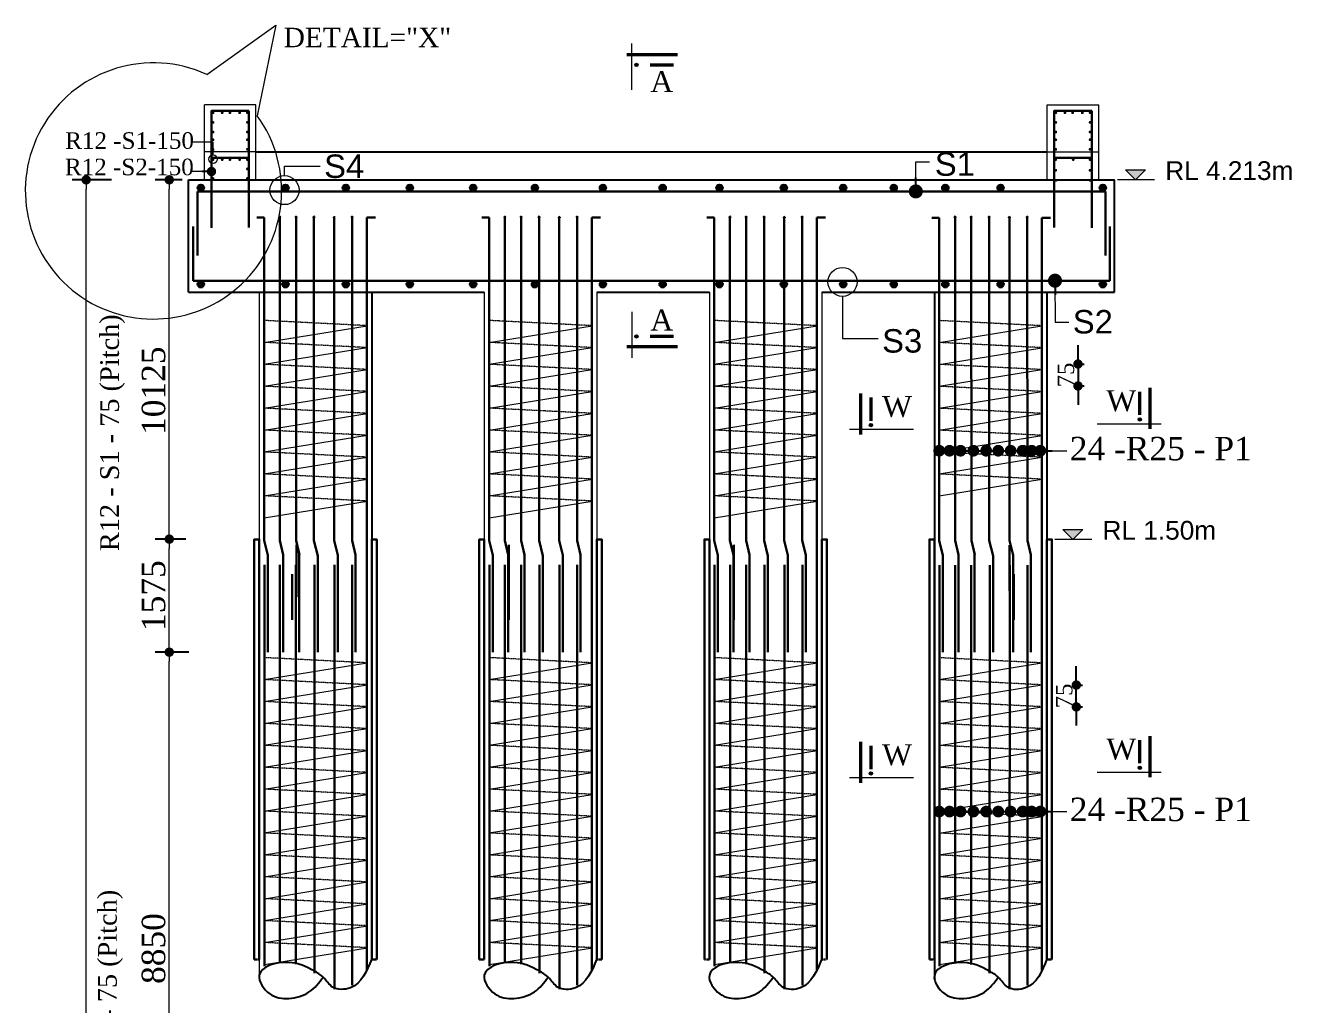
# Model space of a CAD drawing. Header units: millimetres. Extents: x -452357 to 35267, y 81803 to 461763.
# Drawn here: x -189521 to -176016, y 418902 to 429350 of the extents above; entities that cross this region are included whole.
import ezdxf

# ---------------------------------------------------------------- set-up
doc = ezdxf.new("R2010")
doc.units = ezdxf.units.MM
doc.header["$PDMODE"] = 2
doc.linetypes.add('DASHEDX2', pattern=[38.1, 25.4, -12.7])
doc.linetypes.add('HIDDEN', pattern=[9.525, 6.35, -3.175])
doc.layers.get('Defpoints').update_dxf_attribs({"lineweight": 13})
for name, color, linetype, lineweight in [('Abutment W Line', 30, 'Continuous', 18), ('Ber', 12, 'Continuous', 30), ('Binder', 136, 'Continuous', 15), ('BODER', 1, 'Continuous', 40), ('dim', 96, 'Continuous', 25), ('Dimision', 96, 'Continuous', 18), ('Pile', 11, 'Continuous', 15), ('Reinf.', 12, 'Continuous', 30), ('Rod', 12, 'Continuous', 30), ('Steel Casing', 70, 'Continuous', 30), ('Text', 7, 'Continuous', 15)]:
    doc.layers.add(name, color=color, linetype=linetype, lineweight=lineweight)
doc.layers.add('Pire Line', color=11, linetype='Continuous')
doc.styles.add('ROMANS', font='arial.ttf', dxfattribs={"height": 200})
doc.styles.get("Standard").update_dxf_attribs({"font": 'times.ttf'})
doc.styles.add('STYLE1', font='romantic.ttf', dxfattribs={"height": 85})
doc.dimstyles.new('ISO-25', dxfattribs={"dimtxt": 175, "dimasz": 100, "dimexe": 65, "dimexo": 115.625, "dimgap": 40, "dimtad": 1, "dimtoh": 1, "dimdec": 0, "dimtxsty": 'Standard', "dimblk": 'DOT', "dimcen": 300, "dimclrd": 256, "dimclre": 256, "dimclrt": 256, "dimadec": 0, "dimazin": 0, "dimtfac": 1, "dimtdec": 0, "dimtix": 1, "dimtmove": 0, "dimatfit": 3, "dimldrblk": 'DOT', "dimfxl": 75, "dimlwd": -1, "dimarcsym": 0})

# ---------------------------------------------------------------- blocks, each defined once
blk = doc.blocks.new('_Dot')
at = {"color": 0, "linetype": 'ByBlock', "lineweight": -2}
blk.add_line((-0.5, 0), (-1, 0), dxfattribs=at)
at = {"color": 0, "linetype": 'ByBlock', "const_width": 0.5}
blk.add_lwpolyline([(-0.25, 0, 1), (0.25, 0, 1)], format="xyb", close=True, dxfattribs=at)
blk = doc.blocks.new('rod')
at = {"layer": 'Rod', "ltscale": 10, "const_width": 15}
blk.add_lwpolyline([(-7.5, 0, 1), (7.5, 0, 1)], format="xyb", close=True, dxfattribs=at)
blk = doc.blocks.new('*D722')
at = {"layer": 'Defpoints', "color": 0, "ltscale": 3, "transparency": 16777216}
for p in [(-187986, 422663), (-187663, 422663), (-187692, 416339)]:
    blk.add_point(p, dxfattribs=at)
at = {"layer": 'Dimision', "color": 1, "lineweight": -2, "ltscale": 3, "transparency": 16777216}
for p, q in [((-187778, 422663), (-188136, 422663)), ((-187808, 416339), (-188136, 416339))]:
    blk.add_line(p, q, dxfattribs=at)
at = {"layer": 'Dimision', "ltscale": 3, "transparency": 16777216}
blk.add_line((-187986, 416439), (-187986, 422563), dxfattribs=at)
at = {"layer": 'Dimision', "ltscale": 3, "transparency": 16777216, "xscale": 100, "yscale": 100, "zscale": 100}
for p, rotation in [((-187986, 422663), 90), ((-187986, 416339), 270)]:
    blk.add_blockref('_Dot', p, dxfattribs=dict(at, rotation=rotation))
at = {"layer": 'Dimision', "ltscale": 3, "transparency": 16777216, "insert": (-188153, 419501), "char_height": 250, "attachment_point": 5, "rotation": 90}
blk.add_mtext('8850', dxfattribs=at)
blk = doc.blocks.new('*D723')
at = {"layer": 'Defpoints', "color": 0, "ltscale": 3, "transparency": 16777216}
for p in [(-187986, 427702), (-187734, 427702), (-187692, 423869)]:
    blk.add_point(p, dxfattribs=at)
at = {"layer": 'Dimision', "color": 1, "lineweight": -2, "ltscale": 3, "transparency": 16777216}
for p, q in [((-187850, 427702), (-188136, 427702)), ((-187808, 423869), (-188136, 423869))]:
    blk.add_line(p, q, dxfattribs=at)
at = {"layer": 'Dimision', "ltscale": 3, "transparency": 16777216}
blk.add_line((-187986, 423969), (-187986, 427602), dxfattribs=at)
at = {"layer": 'Dimision', "ltscale": 3, "transparency": 16777216, "xscale": 100, "yscale": 100, "zscale": 100}
for p, rotation in [((-187986, 427702), 90), ((-187986, 423869), 270)]:
    blk.add_blockref('_Dot', p, dxfattribs=dict(at, rotation=rotation))
at = {"layer": 'Dimision', "ltscale": 3, "transparency": 16777216, "insert": (-188153, 425452), "char_height": 250, "attachment_point": 5, "rotation": 90}
blk.add_mtext('10125', dxfattribs=at)
blk = doc.blocks.new('*D725')
at = {"layer": 'Defpoints', "color": 0, "ltscale": 3, "transparency": 16777216}
for p in [(-188873, 427702), (-188486, 427702), (-188319, 398027)]:
    blk.add_point(p, dxfattribs=at)
at = {"layer": 'Dimision', "color": 1, "lineweight": -2, "ltscale": 3, "transparency": 16777216}
for p, q in [((-188602, 427702), (-189023, 427702)), ((-188435, 398027), (-189023, 398027))]:
    blk.add_line(p, q, dxfattribs=at)
at = {"layer": 'Dimision', "ltscale": 3, "transparency": 16777216}
blk.add_line((-188873, 398127), (-188873, 427602), dxfattribs=at)
at = {"layer": 'Dimision', "ltscale": 3, "transparency": 16777216, "xscale": 100, "yscale": 100, "zscale": 100}
for p, rotation in [((-188873, 427702), 90), ((-188873, 398027), 270)]:
    blk.add_blockref('_Dot', p, dxfattribs=dict(at, rotation=rotation))
at = {"layer": 'Dimision', "ltscale": 3, "transparency": 16777216, "insert": (-189040, 412865), "char_height": 250, "attachment_point": 5, "rotation": 90}
blk.add_mtext('56450', dxfattribs=at)
blk = doc.blocks.new('*D728')
at = {"layer": 'Defpoints', "color": 0, "ltscale": 3, "transparency": 16777216}
for p in [(-178601, 425737), (-178601, 425503), (-178295, 425503)]:
    blk.add_point(p, dxfattribs=at)
at = {"layer": 'Pire Line', "linetype": 'Continuous', "ltscale": 3, "transparency": 16777216}
for p, q in [((-178295, 425837), (-178295, 425937)), ((-178295, 425737), (-178295, 425503)), ((-178295, 425403), (-178295, 425303))]:
    blk.add_line(p, q, dxfattribs=at)
at = {"layer": 'Pire Line', "linetype": 'Continuous', "lineweight": -2, "ltscale": 3, "transparency": 16777216}
for p, q in [((-178330, 425737), (-178230, 425737)), ((-178330, 425503), (-178230, 425503))]:
    blk.add_line(p, q, dxfattribs=at)
at = {"layer": 'Pire Line', "ltscale": 3, "transparency": 16777216, "xscale": 100, "yscale": 100, "zscale": 100}
for p, rotation in [((-178295, 425737), 270), ((-178295, 425503), 90)]:
    blk.add_blockref('_Dot', p, dxfattribs=dict(at, rotation=rotation))
at = {"layer": 'Pire Line', "ltscale": 3, "transparency": 16777216, "insert": (-178424, 425620), "char_height": 175, "attachment_point": 5, "rotation": 90}
blk.add_mtext('75', dxfattribs=at)
blk = doc.blocks.new('*D729')
at = {"layer": 'Defpoints', "color": 0, "ltscale": 3, "transparency": 16777216}
for p in [(-178722, 422312), (-178313, 422312), (-178736, 422079)]:
    blk.add_point(p, dxfattribs=at)
at = {"layer": 'Pire Line', "linetype": 'Continuous', "ltscale": 3, "transparency": 16777216}
for p, q in [((-178313, 422412), (-178313, 422512)), ((-178313, 422079), (-178313, 422312)), ((-178313, 421979), (-178313, 421879))]:
    blk.add_line(p, q, dxfattribs=at)
at = {"layer": 'Pire Line', "linetype": 'Continuous', "lineweight": -2, "ltscale": 3, "transparency": 16777216}
for p, q in [((-178348, 422312), (-178248, 422312)), ((-178348, 422079), (-178248, 422079))]:
    blk.add_line(p, q, dxfattribs=at)
at = {"layer": 'Pire Line', "ltscale": 3, "transparency": 16777216, "xscale": 100, "yscale": 100, "zscale": 100}
for p, rotation in [((-178313, 422312), 270), ((-178313, 422079), 90)]:
    blk.add_blockref('_Dot', p, dxfattribs=dict(at, rotation=rotation))
at = {"layer": 'Pire Line', "ltscale": 3, "transparency": 16777216, "insert": (-178442, 422196), "char_height": 175, "attachment_point": 5, "rotation": 90}
blk.add_mtext('75', dxfattribs=at)
blk = doc.blocks.new('*D767')
at = {"layer": 'Defpoints', "color": 0, "ltscale": 3, "transparency": 16777216}
for p in [(-187986, 423869), (-187692, 423869), (-187684, 422663)]:
    blk.add_point(p, dxfattribs=at)
at = {"layer": 'Dimision', "color": 1, "lineweight": -2, "ltscale": 3, "transparency": 16777216}
for p, q in [((-187808, 423869), (-188136, 423869)), ((-187800, 422663), (-188136, 422663))]:
    blk.add_line(p, q, dxfattribs=at)
at = {"layer": 'Dimision', "ltscale": 3, "transparency": 16777216}
blk.add_line((-187986, 422763), (-187986, 423769), dxfattribs=at)
at = {"layer": 'Dimision', "ltscale": 3, "transparency": 16777216, "xscale": 100, "yscale": 100, "zscale": 100}
for p, rotation in [((-187986, 423869), 90), ((-187986, 422663), 270)]:
    blk.add_blockref('_Dot', p, dxfattribs=dict(at, rotation=rotation))
at = {"layer": 'Dimision', "ltscale": 3, "transparency": 16777216, "insert": (-188153, 423266), "char_height": 250, "attachment_point": 5, "rotation": 90}
blk.add_mtext('1575', dxfattribs=at)

msp = doc.modelspace()

# ---------------------------------------------------------------- hatches: boundary and pattern name
at = {"layer": 'Dimision', "ltscale": 5}
for points in [[(-177787.1, 427808.2), (-177575, 427808.2), (-177681.1, 427702.2)], [(-178456, 423971.2), (-178243.9, 423971.2), (-178349.9, 423865.1)]]:
    msp.add_hatch(color=256, dxfattribs=at).paths.add_polyline_path(points)
at = {"layer": 'Pire Line', "ltscale": 3}
h = msp.add_hatch(color=256, dxfattribs=at)
h.set_gradient(color1=(238, 17, 46), color2=(219, 15, 42), one_color=1, tint=0.46, name='INVCYLINDER')
h.paths.add_polyline_path([(-187685.1, 427617.2, 1), (-187615.2, 427617.2, 1)])
h = msp.add_hatch(color=256, dxfattribs=at)
h.set_gradient(color1=(238, 17, 46), color2=(219, 15, 42), one_color=1, tint=0.46, name='INVCYLINDER')
h.paths.add_polyline_path([(-186781.3, 427617.2, 1), (-186711.4, 427617.2, 1)])
h = msp.add_hatch(color=256, dxfattribs=at)
h.set_gradient(color1=(238, 17, 46), color2=(219, 15, 42), one_color=1, tint=0.46, name='INVCYLINDER')
h.paths.add_polyline_path([(-186139.3, 427617.2, 1), (-186069.4, 427617.2, 1)])
h = msp.add_hatch(color=256, dxfattribs=at)
h.set_gradient(color1=(238, 17, 46), color2=(219, 15, 42), one_color=1, tint=0.46, name='INVCYLINDER')
h.paths.add_polyline_path([(-185455.1, 427617.2, 1), (-185385.3, 427617.2, 1)])
h = msp.add_hatch(color=256, dxfattribs=at)
h.set_gradient(color1=(238, 17, 46), color2=(219, 15, 42), one_color=1, tint=0.46, name='INVCYLINDER')
h.paths.add_polyline_path([(-184779.7, 427617.2, 1), (-184709.8, 427617.2, 1)])
h = msp.add_hatch(color=256, dxfattribs=at)
h.set_gradient(color1=(238, 17, 46), color2=(219, 15, 42), one_color=1, tint=0.46, name='INVCYLINDER')
h.paths.add_polyline_path([(-184121.4, 427617.2, 1), (-184051.5, 427617.2, 1)])
h = msp.add_hatch(color=256, dxfattribs=at)
h.set_gradient(color1=(238, 17, 46), color2=(219, 15, 42), one_color=1, tint=0.46, name='INVCYLINDER')
h.paths.add_polyline_path([(-183396.2, 427617.2, 1), (-183326.3, 427617.2, 1)])
h = msp.add_hatch(color=256, dxfattribs=at)
h.set_gradient(color1=(238, 17, 46), color2=(219, 15, 42), one_color=1, tint=0.46, name='INVCYLINDER')
h.paths.add_polyline_path([(-182759.5, 427617.2, 1), (-182689.6, 427617.2, 1)])
h = msp.add_hatch(color=256, dxfattribs=at)
h.set_gradient(color1=(238, 17, 46), color2=(219, 15, 42), one_color=1, tint=0.46, name='INVCYLINDER')
h.paths.add_polyline_path([(-182153.7, 427617.2, 1), (-182083.8, 427617.2, 1)])
h = msp.add_hatch(color=256, dxfattribs=at)
h.set_gradient(color1=(238, 17, 46), color2=(219, 15, 42), one_color=1, tint=0.46, name='INVCYLINDER')
h.paths.add_polyline_path([(-181467.4, 427617.2, 1), (-181397.5, 427617.2, 1)])
h = msp.add_hatch(color=256, dxfattribs=at)
h.set_gradient(color1=(238, 17, 46), color2=(219, 15, 42), one_color=1, tint=0.46, name='INVCYLINDER')
h.paths.add_polyline_path([(-180833.5, 427617.2, 1), (-180763.6, 427617.2, 1)])
h = msp.add_hatch(color=256, dxfattribs=at)
h.set_gradient(color1=(238, 17, 46), color2=(219, 15, 42), one_color=1, tint=0.46, name='INVCYLINDER')
h.paths.add_polyline_path([(-180295.5, 427617.2, 1), (-180225.6, 427617.2, 1)])
h = msp.add_hatch(color=256, dxfattribs=at)
h.set_gradient(color1=(238, 17, 46), color2=(219, 15, 42), one_color=1, tint=0.46, name='INVCYLINDER')
h.paths.add_polyline_path([(-179745.1, 427617.2, 1), (-179675.2, 427617.2, 1)])
h = msp.add_hatch(color=256, dxfattribs=at)
h.set_gradient(color1=(238, 17, 46), color2=(219, 15, 42), one_color=1, tint=0.46, name='INVCYLINDER')
h.paths.add_polyline_path([(-179155, 427617.2, 1), (-179085.1, 427617.2, 1)])
h = msp.add_hatch(color=256, dxfattribs=at)
h.set_gradient(color1=(238, 17, 46), color2=(219, 15, 42), one_color=1, tint=0.46, name='INVCYLINDER')
h.paths.add_polyline_path([(-178066, 427617.2, 1), (-177996.1, 427617.2, 1)])
h = msp.add_hatch(color=256, dxfattribs=at)
h.set_gradient(color1=(238, 17, 46), color2=(219, 15, 42), one_color=1, tint=0.46, name='INVCYLINDER')
h.paths.add_polyline_path([(-187685.1, 426587.2, -1), (-187615.2, 426587.2, -1)])
h = msp.add_hatch(color=256, dxfattribs=at)
h.set_gradient(color1=(238, 17, 46), color2=(219, 15, 42), one_color=1, tint=0.46, name='INVCYLINDER')
h.paths.add_polyline_path([(-186781.3, 426587.2, -1), (-186711.4, 426587.2, -1)])
h = msp.add_hatch(color=256, dxfattribs=at)
h.set_gradient(color1=(238, 17, 46), color2=(219, 15, 42), one_color=1, tint=0.46, name='INVCYLINDER')
h.paths.add_polyline_path([(-186139.3, 426587.2, -1), (-186069.4, 426587.2, -1)])
h = msp.add_hatch(color=256, dxfattribs=at)
h.set_gradient(color1=(238, 17, 46), color2=(219, 15, 42), one_color=1, tint=0.46, name='INVCYLINDER')
h.paths.add_polyline_path([(-185455.1, 426587.2, -1), (-185385.3, 426587.2, -1)])
h = msp.add_hatch(color=256, dxfattribs=at)
h.set_gradient(color1=(238, 17, 46), color2=(219, 15, 42), one_color=1, tint=0.46, name='INVCYLINDER')
h.paths.add_polyline_path([(-184779.7, 426587.2, -1), (-184709.8, 426587.2, -1)])
h = msp.add_hatch(color=256, dxfattribs=at)
h.set_gradient(color1=(238, 17, 46), color2=(219, 15, 42), one_color=1, tint=0.46, name='INVCYLINDER')
h.paths.add_polyline_path([(-184121.4, 426587.2, -1), (-184051.5, 426587.2, -1)])
h = msp.add_hatch(color=256, dxfattribs=at)
h.set_gradient(color1=(238, 17, 46), color2=(219, 15, 42), one_color=1, tint=0.46, name='INVCYLINDER')
h.paths.add_polyline_path([(-183396.2, 426587.2, -1), (-183326.3, 426587.2, -1)])
h = msp.add_hatch(color=256, dxfattribs=at)
h.set_gradient(color1=(238, 17, 46), color2=(219, 15, 42), one_color=1, tint=0.46, name='INVCYLINDER')
h.paths.add_polyline_path([(-182759.5, 426587.2, -1), (-182689.6, 426587.2, -1)])
h = msp.add_hatch(color=256, dxfattribs=at)
h.set_gradient(color1=(238, 17, 46), color2=(219, 15, 42), one_color=1, tint=0.46, name='INVCYLINDER')
h.paths.add_polyline_path([(-182153.7, 426587.2, -1), (-182083.8, 426587.2, -1)])
h = msp.add_hatch(color=256, dxfattribs=at)
h.set_gradient(color1=(238, 17, 46), color2=(219, 15, 42), one_color=1, tint=0.46, name='INVCYLINDER')
h.paths.add_polyline_path([(-181467.4, 426587.2, -1), (-181397.5, 426587.2, -1)])
h = msp.add_hatch(color=256, dxfattribs=at)
h.set_gradient(color1=(238, 17, 46), color2=(219, 15, 42), one_color=1, tint=0.46, name='INVCYLINDER')
h.paths.add_polyline_path([(-180833.5, 426587.2, -1), (-180763.6, 426587.2, -1)])
h = msp.add_hatch(color=256, dxfattribs=at)
h.set_gradient(color1=(238, 17, 46), color2=(219, 15, 42), one_color=1, tint=0.46, name='INVCYLINDER')
h.paths.add_polyline_path([(-180295.5, 426587.2, -1), (-180225.6, 426587.2, -1)])
h = msp.add_hatch(color=256, dxfattribs=at)
h.set_gradient(color1=(238, 17, 46), color2=(219, 15, 42), one_color=1, tint=0.46, name='INVCYLINDER')
h.paths.add_polyline_path([(-179745.1, 426587.2, -1), (-179675.2, 426587.2, -1)])
h = msp.add_hatch(color=256, dxfattribs=at)
h.set_gradient(color1=(238, 17, 46), color2=(219, 15, 42), one_color=1, tint=0.46, name='INVCYLINDER')
h.paths.add_polyline_path([(-179155, 426587.2, -1), (-179085.1, 426587.2, -1)])
h = msp.add_hatch(color=256, dxfattribs=at)
h.set_gradient(color1=(238, 17, 46), color2=(219, 15, 42), one_color=1, tint=0.46, name='INVCYLINDER')
h.paths.add_polyline_path([(-178066, 426587.2, -1), (-177996.1, 426587.2, -1)])
at = {"layer": 'Reinf.', "ltscale": 5}
for points in [[(-186812.9, 427304.6, 1), (-186800.9, 427304.6, 1)], [(-186640.1, 427304.6, 1), (-186628.1, 427304.6, 1)], [(-186449.1, 427304.6, 1), (-186437.1, 427304.6, 1)], [(-186232.9, 427300.8, 1), (-186220.9, 427300.8, 1)], [(-186042.4, 427304.6, 1), (-186030.4, 427304.6, 1)], [(-184412.9, 427304.4, 1), (-184400.9, 427304.4, 1)], [(-184240.2, 427304.4, 1), (-184228.2, 427304.4, 1)], [(-184049.1, 427304.4, 1), (-184037.1, 427304.4, 1)], [(-183833, 427300.7, 1), (-183821, 427300.7, 1)], [(-183642.5, 427304.4, 1), (-183630.5, 427304.4, 1)], [(-182012.9, 427304.4, 1), (-182000.9, 427304.4, 1)], [(-181840.2, 427304.4, 1), (-181828.2, 427304.4, 1)], [(-181649.1, 427304.4, 1), (-181637.1, 427304.4, 1)], [(-181433, 427300.7, 1), (-181421, 427300.7, 1)], [(-181242.5, 427304.4, 1), (-181230.5, 427304.4, 1)], [(-179612.9, 427303.5, 1), (-179600.9, 427303.5, 1)], [(-179440.1, 427303.5, 1), (-179428.1, 427303.5, 1)], [(-179249.1, 427303.5, 1), (-179237.1, 427303.5, 1)], [(-179032.9, 427299.8, 1), (-179020.9, 427299.8, 1)], [(-178842.4, 427303.5, 1), (-178830.4, 427303.5, 1)]]:
    msp.add_hatch(color=256, dxfattribs=at).paths.add_polyline_path(points)
at = {"layer": 'Text'}
for points in [[(-182985.9, 428928.5, 1), (-183021.7, 428928.5, 1)], [(-182985.9, 426032.1, -1), (-183021.7, 426032.1, -1)], [(-177637.1, 425164.6, -1), (-177637.1, 425128.7, -1)], [(-180503.1, 425103.2, 1), (-180503.1, 425067.4, 1)], [(-180503.1, 421387.2, 1), (-180503.1, 421351.3, 1)], [(-177637.1, 421448.6, -1), (-177637.1, 421412.7, -1)]]:
    msp.add_hatch(color=256, dxfattribs=at).paths.add_polyline_path(points)

# ---------------------------------------------------------------- linework, layer by layer
at = {"layer": 'Abutment W Line'}
for p, q in [((-187611.7, 428002.2), (-187611.7, 428502.2)), ((-187061.7, 428502.2), (-187611.7, 428502.2)), ((-187061.7, 428002.2), (-187061.7, 428502.2)), ((-178624.4, 428002.2), (-178624.4, 428502.2)), ((-178624.4, 428502.2), (-178074.4, 428502.2)), ((-178074.4, 428002.2), (-178074.4, 428502.2)), ((-187611.7, 427702.2), (-187611.7, 428002.2)), ((-187061.7, 428002.2), (-187611.7, 428002.2)), ((-187061.7, 427702.2), (-187061.7, 428002.2)), ((-178624.4, 427702.2), (-178624.4, 428002.2)), ((-178624.4, 428002.2), (-178074.4, 428002.2)), ((-178074.4, 427702.2), (-178074.4, 428002.2))]:
    msp.add_line(p, q, dxfattribs=at)
at = {"layer": 'Ber', "ltscale": 0.02}
for points in [[(-187536.7, 427689.1), (-187536.7, 428437.3), (-187136.7, 428437.3)], [(-187136.7, 427695), (-187136.7, 428437.3)], [(-178549.4, 427689.1), (-178549.4, 428437.3), (-178149.4, 428437.3)], [(-178149.4, 427695), (-178149.4, 428437.3)], [(-187536.7, 427189.1), (-187536.7, 427937.3), (-187136.7, 427937.3)], [(-187136.7, 427195), (-187136.7, 427937.3)], [(-178549.4, 427195), (-178549.4, 427937.3)], [(-178149.4, 427189.1), (-178149.4, 427937.3), (-178549.4, 427937.3)]]:
    msp.add_lwpolyline(points, dxfattribs=at)
at = {"layer": 'Binder', "linetype": 'DASHEDX2', "ltscale": 0.007}
for p, q in [((-185877.2, 426146), (-186975.2, 426201.6)), ((-183477.2, 426145.9), (-184575.2, 426201.5)), ((-181077.2, 426145.9), (-182175.2, 426201.5)), ((-178679.2, 426145), (-179777.2, 426200.6)), ((-185877.2, 425912.2), (-186975.2, 425967.8)), ((-183477.2, 425912.1), (-184575.2, 425967.7)), ((-181077.2, 425912.1), (-182175.2, 425967.7)), ((-178679.2, 425911.2), (-179777.2, 425966.8)), ((-185877.2, 425678.4), (-186975.2, 425734)), ((-183477.2, 425678.3), (-184575.2, 425733.8)), ((-181077.2, 425678.3), (-182175.2, 425733.8)), ((-178679.2, 425677.4), (-179777.2, 425732.9)), ((-185877.2, 425444.6), (-186975.2, 425500.2)), ((-183477.2, 425444.5), (-184575.2, 425500)), ((-181077.2, 425444.5), (-182175.2, 425500)), ((-178679.2, 425443.6), (-179777.2, 425499.1)), ((-185877.2, 425210.8), (-186975.2, 425266.3)), ((-183477.2, 425210.7), (-184575.2, 425266.2)), ((-181077.2, 425210.7), (-182175.2, 425266.2)), ((-178679.2, 425209.8), (-179777.2, 425265.3)), ((-185877.2, 424977), (-186975.2, 425032.5)), ((-183477.2, 424976.9), (-184575.2, 425032.4)), ((-181077.2, 424976.9), (-182175.2, 425032.4)), ((-178679.2, 424976), (-179777.2, 425031.5)), ((-185877.2, 424743.2), (-186975.2, 424798.7)), ((-183477.2, 424743.1), (-184575.2, 424798.6)), ((-181077.2, 424743.1), (-182175.2, 424798.6)), ((-178679.2, 424742.2), (-179777.2, 424797.7)), ((-185877.2, 424509.4), (-186975.2, 424564.9)), ((-183477.2, 424509.2), (-184575.2, 424564.8)), ((-181077.2, 424509.2), (-182175.2, 424564.8)), ((-178679.2, 424508.3), (-179777.2, 424563.9)), ((-185877.2, 424275.6), (-186975.2, 424331.1)), ((-183477.2, 424275.4), (-184575.2, 424331)), ((-181077.2, 424275.4), (-182175.2, 424331)), ((-185877.2, 422549), (-186975.2, 422604.6)), ((-183477.2, 422548.9), (-184575.2, 422604.5)), ((-181077.2, 422548.9), (-182175.2, 422604.5)), ((-178679.2, 422548), (-179777.2, 422603.6)), ((-185877.2, 422315.2), (-186975.2, 422370.8)), ((-183477.2, 422315.1), (-184575.2, 422370.7)), ((-181077.2, 422315.1), (-182175.2, 422370.7)), ((-178679.2, 422314.2), (-179777.2, 422369.8)), ((-185877.2, 422081.4), (-186975.2, 422137)), ((-183477.2, 422081.3), (-184575.2, 422136.9)), ((-181077.2, 422081.3), (-182175.2, 422136.9)), ((-178679.2, 422080.4), (-179777.2, 422136)), ((-185877.2, 421847.6), (-186975.2, 421903.2)), ((-183477.2, 421847.5), (-184575.2, 421903.1)), ((-181077.2, 421847.5), (-182175.2, 421903.1)), ((-178679.2, 421846.6), (-179777.2, 421902.2)), ((-185877.2, 421613.8), (-186975.2, 421669.4)), ((-183477.2, 421613.7), (-184575.2, 421669.2)), ((-181077.2, 421613.7), (-182175.2, 421669.2)), ((-178679.2, 421612.8), (-179777.2, 421668.4)), ((-185877.2, 421380), (-186975.2, 421435.6)), ((-183477.2, 421379.9), (-184575.2, 421435.4)), ((-181077.2, 421379.9), (-182175.2, 421435.4)), ((-178679.2, 421379), (-179777.2, 421434.5)), ((-185877.2, 421146.2), (-186975.2, 421201.7)), ((-183477.2, 421146.1), (-184575.2, 421201.6)), ((-181077.2, 421146.1), (-182175.2, 421201.6)), ((-178679.2, 421145.2), (-179777.2, 421200.7)), ((-185877.2, 420912.4), (-186975.2, 420967.9)), ((-183477.2, 420912.3), (-184575.2, 420967.8)), ((-181077.2, 420912.3), (-182175.2, 420967.8)), ((-178679.2, 420911.4), (-179777.2, 420966.9)), ((-185877.2, 420678.6), (-186975.2, 420734.1)), ((-183477.2, 420678.5), (-184575.2, 420734)), ((-181077.2, 420678.5), (-182175.2, 420734)), ((-178679.2, 420677.6), (-179777.2, 420733.1)), ((-185877.2, 420444.8), (-186975.2, 420500.3)), ((-183477.2, 420444.6), (-184575.2, 420500.2)), ((-181077.2, 420444.6), (-182175.2, 420500.2)), ((-178679.2, 420443.7), (-179777.2, 420499.3)), ((-185873.9, 420211.5), (-186971.9, 420267.1)), ((-183473.9, 420211.4), (-184571.9, 420266.9)), ((-181073.9, 420211.4), (-182171.9, 420266.9)), ((-178675.9, 420210.5), (-179773.9, 420266)), ((-185873.9, 419977.7), (-186971.9, 420033.2)), ((-183473.9, 419977.6), (-184571.9, 420033.1)), ((-181073.9, 419977.6), (-182171.9, 420033.1)), ((-178675.9, 419976.7), (-179773.9, 420032.2)), ((-185873.9, 419743.9), (-186971.9, 419799.4)), ((-183473.9, 419743.8), (-184571.9, 419799.3)), ((-181073.9, 419743.8), (-182171.9, 419799.3)), ((-178675.9, 419742.9), (-179773.9, 419798.4)), ((-185873.9, 419510.1), (-186971.9, 419565.6)), ((-183473.9, 419509.9), (-184571.9, 419565.5)), ((-181073.9, 419509.9), (-182171.9, 419565.5)), ((-178675.9, 419509.1), (-179773.9, 419564.6))]:
    msp.add_line(p, q, dxfattribs=at)
at = {"layer": 'Binder', "ltscale": 5}
for p, q in [((-186975.2, 425967.8), (-185877.2, 426146)), ((-184575.2, 425967.7), (-183477.2, 426145.9)), ((-182175.2, 425967.7), (-181077.2, 426145.9)), ((-179777.2, 425966.8), (-178679.2, 426145)), ((-186975.2, 425734), (-185877.2, 425912.2)), ((-184575.2, 425733.8), (-183477.2, 425912.1)), ((-182175.2, 425733.8), (-181077.2, 425912.1)), ((-179777.2, 425732.9), (-178679.2, 425911.2)), ((-186975.2, 425500.2), (-185877.2, 425678.4)), ((-184575.2, 425500), (-183477.2, 425678.3)), ((-182175.2, 425500), (-181077.2, 425678.3)), ((-179777.2, 425499.1), (-178679.2, 425677.4)), ((-186975.2, 425266.3), (-185877.2, 425444.6)), ((-184575.2, 425266.2), (-183477.2, 425444.5)), ((-182175.2, 425266.2), (-181077.2, 425444.5)), ((-179777.2, 425265.3), (-178679.2, 425443.6)), ((-186975.2, 425032.5), (-185877.2, 425210.8)), ((-184575.2, 425032.4), (-183477.2, 425210.7)), ((-182175.2, 425032.4), (-181077.2, 425210.7)), ((-179777.2, 425031.5), (-178679.2, 425209.8)), ((-186975.2, 424798.7), (-185877.2, 424977)), ((-184575.2, 424798.6), (-183477.2, 424976.9)), ((-182175.2, 424798.6), (-181077.2, 424976.9)), ((-179777.2, 424797.7), (-178679.2, 424976)), ((-186975.2, 424564.9), (-185877.2, 424743.2)), ((-184575.2, 424564.8), (-183477.2, 424743.1)), ((-182175.2, 424564.8), (-181077.2, 424743.1)), ((-179777.2, 424563.9), (-178679.2, 424742.2)), ((-186975.2, 424331.1), (-185877.2, 424509.4)), ((-184575.2, 424331), (-183477.2, 424509.2)), ((-182175.2, 424331), (-181077.2, 424509.2)), ((-179777.2, 424330.1), (-178679.2, 424508.3)), ((-186975.2, 424097.3), (-185877.2, 424275.6)), ((-184575.2, 424097.2), (-183477.2, 424275.4)), ((-182175.2, 424097.2), (-181077.2, 424275.4)), ((-186975.2, 422370.8), (-185877.2, 422549)), ((-184575.2, 422370.7), (-183477.2, 422548.9)), ((-182175.2, 422370.7), (-181077.2, 422548.9)), ((-179777.2, 422369.8), (-178679.2, 422548)), ((-186975.2, 422137), (-185877.2, 422315.2)), ((-184575.2, 422136.9), (-183477.2, 422315.1)), ((-182175.2, 422136.9), (-181077.2, 422315.1)), ((-179777.2, 422136), (-178679.2, 422314.2)), ((-186975.2, 421903.2), (-185877.2, 422081.4)), ((-184575.2, 421903.1), (-183477.2, 422081.3)), ((-182175.2, 421903.1), (-181077.2, 422081.3)), ((-179777.2, 421902.2), (-178679.2, 422080.4)), ((-186975.2, 421669.4), (-185877.2, 421847.6)), ((-184575.2, 421669.2), (-183477.2, 421847.5)), ((-182175.2, 421669.2), (-181077.2, 421847.5)), ((-179777.2, 421668.4), (-178679.2, 421846.6)), ((-186975.2, 421435.6), (-185877.2, 421613.8)), ((-184575.2, 421435.4), (-183477.2, 421613.7)), ((-182175.2, 421435.4), (-181077.2, 421613.7)), ((-179777.2, 421434.5), (-178679.2, 421612.8)), ((-186975.2, 421201.7), (-185877.2, 421380)), ((-184575.2, 421201.6), (-183477.2, 421379.9)), ((-182175.2, 421201.6), (-181077.2, 421379.9)), ((-179777.2, 421200.7), (-178679.2, 421379)), ((-186975.2, 420967.9), (-185877.2, 421146.2)), ((-184575.2, 420967.8), (-183477.2, 421146.1)), ((-182175.2, 420967.8), (-181077.2, 421146.1)), ((-179777.2, 420966.9), (-178679.2, 421145.2)), ((-186975.2, 420734.1), (-185877.2, 420912.4)), ((-184575.2, 420734), (-183477.2, 420912.3)), ((-182175.2, 420734), (-181077.2, 420912.3)), ((-179777.2, 420733.1), (-178679.2, 420911.4)), ((-186975.2, 420500.3), (-185877.2, 420678.6)), ((-184575.2, 420500.2), (-183477.2, 420678.5)), ((-182175.2, 420500.2), (-181077.2, 420678.5)), ((-179777.2, 420499.3), (-178679.2, 420677.6)), ((-186975.2, 420266.5), (-185877.2, 420444.8)), ((-184575.2, 420266.4), (-183477.2, 420444.6)), ((-182175.2, 420266.4), (-181077.2, 420444.6)), ((-179777.2, 420265.5), (-178679.2, 420443.7)), ((-186971.9, 420033.2), (-185873.9, 420211.5)), ((-184571.9, 420033.1), (-183473.9, 420211.4)), ((-182171.9, 420033.1), (-181073.9, 420211.4)), ((-179773.9, 420032.2), (-178675.9, 420210.5)), ((-186971.9, 419799.4), (-185873.9, 419977.7)), ((-184571.9, 419799.3), (-183473.9, 419977.6)), ((-182171.9, 419799.3), (-181073.9, 419977.6)), ((-179773.9, 419798.4), (-178675.9, 419976.7)), ((-186971.9, 419565.6), (-185873.9, 419743.9)), ((-184571.9, 419565.5), (-183473.9, 419743.8)), ((-182171.9, 419565.5), (-181073.9, 419743.8)), ((-179773.9, 419564.6), (-178675.9, 419742.9)), ((-186971.9, 419331.8), (-185873.9, 419510.1)), ((-184571.9, 419331.7), (-183473.9, 419509.9)), ((-182171.9, 419331.7), (-181073.9, 419509.9)), ((-179773.9, 419330.8), (-178675.9, 419509.1))]:
    msp.add_line(p, q, dxfattribs=at)
at = {"layer": 'BODER', "color": 7, "lineweight": 9, "ltscale": 5}
msp.add_lwpolyline([(-187587.2, 428826.9), (-186850.6, 429350.3), (-187048.2, 428385.9)], dxfattribs=at)
msp.add_arc((-188154.7, 427583.5), 1366.8, 65.47011, 35.95088, dxfattribs=at)
at = {"layer": 'dim', "ltscale": 30}
for points in [[(-185826.7, 419392.3), (-186054.3, 419082.5), (-186244.2, 419089.9), (-186345.4, 419195.9), (-186442.8, 419261.8), (-186717, 419353.6), (-187026.7, 419216.2), (-186914.6, 419017.5), (-186711.7, 418969.8), (-186492.7, 419038.5), (-186345.4, 419195.9)], [(-183426.8, 419392.2), (-183654.4, 419082.4), (-183844.3, 419089.8), (-183945.4, 419195.8), (-184042.8, 419261.7), (-184317, 419353.4), (-184626.8, 419216.1), (-184514.6, 419017.4), (-184311.8, 418969.7), (-184092.7, 419038.3), (-183945.4, 419195.8)], [(-181026.8, 419392.2), (-181254.4, 419082.4), (-181444.3, 419089.8), (-181545.4, 419195.8), (-181642.8, 419261.7), (-181917, 419353.4), (-182226.8, 419216.1), (-182114.6, 419017.4), (-181911.8, 418969.7), (-181692.7, 419038.3), (-181545.4, 419195.8)], [(-178626.7, 419391.2), (-178854.3, 419081.4), (-179044.2, 419088.8), (-179145.4, 419194.8), (-179242.8, 419260.7), (-179517, 419352.5), (-179826.7, 419215.2), (-179714.6, 419016.4), (-179511.7, 418968.7), (-179292.7, 419037.4), (-179145.4, 419194.8)]]:
    msp.add_spline(points, degree=3, dxfattribs=at)
at = {"layer": 'Dimision', "ltscale": 3}
for p, q in [((-183051.9, 428663.4), (-183051.9, 429157.3)), ((-183051.9, 426293.2), (-183051.9, 425803.2))]:
    msp.add_line(p, q, dxfattribs=at)
at = {"layer": 'Dimision', "ltscale": 5}
for p, q in [((-186757.6, 427746.6), (-186757.6, 427847.2)), ((-186757.6, 427847.2), (-186375.6, 427847.2)), ((-180024.4, 427894), (-179878, 427894)), ((-177477.9, 427702.2), (-177874.7, 427702.2)), ((-180806.7, 426457.7), (-180806.7, 426008.8)), ((-178539.8, 426182.7), (-178393.4, 426182.7)), ((-180806.7, 426008.8), (-180424.7, 426008.8)), ((-178412.8, 424811.9), (-178412.8, 424811.9)), ((-178412.8, 424811.9), (-178412.8, 424811.9)), ((-178146.7, 423865.1), (-178543.6, 423865.1)), ((-178412.8, 420962.5), (-178412.8, 420962.5)), ((-178412.8, 420962.5), (-178412.8, 420962.5))]:
    msp.add_line(p, q, dxfattribs=at)
at = {"layer": 'Dimision', "lineweight": 20}
msp.add_lwpolyline([(-187519.6, 427967.6), (-187519.6, 428103.6), (-187731.8, 428103.6)], dxfattribs=at)
at = {"layer": 'Dimision', "ltscale": 5}
for points in [[(-177787.1, 427808.2), (-177575, 427808.2), (-177681.1, 427702.2)], [(-178456, 423971.2), (-178243.9, 423971.2), (-178349.9, 423865.1)]]:
    msp.add_lwpolyline(points, close=True, dxfattribs=at)
at = {"layer": 'Dimision', "lineweight": 20}
msp.add_circle((-187519.6, 427922.7), 44.9, dxfattribs=at)
at = {"layer": 'Dimision', "ltscale": 5}
for centre in [(-186757.6, 427591.8), (-180806.7, 426612.5)]:
    msp.add_circle(centre, 154.8, dxfattribs=at)
at = {"layer": 'Pile', "ltscale": 3}
for p, q in [((-187026.7, 426502.2), (-187026.7, 419176.9)), ((-187026.7, 426502.2), (-187026.7, 419176.9)), ((-184626.8, 426502.2), (-184626.8, 423866.1)), ((-183426.7, 426502.2), (-183426.8, 423866.1)), ((-182226.8, 426502.2), (-182226.8, 423866.1)), ((-181026.7, 426502.2), (-181026.8, 423866.1)), ((-178626.7, 426502.2), (-178627.1, 419385.8))]:
    msp.add_line(p, q, dxfattribs=at)
at = {"layer": 'Pire Line', "ltscale": 3}
for p, q in [((-187061.7, 428002.2), (-178624.4, 428002.2)), ((-187781.6, 427702.2), (-177904.6, 427702.2)), ((-187781.6, 426502.2), (-187781.6, 427702.2)), ((-177904.6, 426502.2), (-177904.6, 427702.2)), ((-177904.6, 426502.2), (-177904.6, 427702.2)), ((-187781.6, 426502.2), (-184626.8, 426502.2)), ((-185826.7, 426502.2), (-185826.7, 423866.2)), ((-183426.7, 426502.2), (-182226.8, 426502.2)), ((-181026.7, 426502.2), (-177904.6, 426502.2)), ((-179826.7, 426501.1), (-179826.7, 423866.1)), ((-178626.7, 426501.1), (-178626.7, 419391.2)), ((-185826.7, 423870.1), (-185826.7, 419392.3)), ((-183426.8, 423870), (-183426.8, 419392.2)), ((-181026.8, 423870), (-181026.8, 419392.2)), ((-179826.7, 423869), (-179826.7, 419179.4)), ((-179826.7, 423869), (-179826.7, 419179.4))]:
    msp.add_line(p, q, dxfattribs=at)
at = {"layer": 'Pire Line', "color": 1, "ltscale": 3}
for centre in [(-187650.1, 427617.2), (-186746.4, 427617.2), (-186104.3, 427617.2), (-185420.2, 427617.2), (-184744.7, 427617.2), (-184086.5, 427617.2), (-183361.3, 427617.2), (-182724.5, 427617.2), (-182118.8, 427617.2), (-181432.5, 427617.2), (-180798.5, 427617.2), (-180260.6, 427617.2), (-179710.1, 427617.2), (-179120.1, 427617.2), (-178031, 427617.2), (-187650.1, 426587.2), (-186746.4, 426587.2), (-186104.3, 426587.2), (-185420.2, 426587.2), (-184744.7, 426587.2), (-184086.5, 426587.2), (-183361.3, 426587.2), (-182724.5, 426587.2), (-182118.8, 426587.2), (-181432.5, 426587.2), (-180798.5, 426587.2), (-180260.6, 426587.2), (-179710.1, 426587.2), (-179120.1, 426587.2), (-178031, 426587.2)]:
    msp.add_circle(centre, 34.9, dxfattribs=at)
at = {"layer": 'Reinf.', "ltscale": 5}
for p, q in [((-186975.2, 427298.7), (-187054.2, 427298.7)), ((-186806.9, 423854.9), (-186806.9, 427304.6)), ((-186633.9, 423854.9), (-186633.9, 427302.7)), ((-186443.1, 423854.9), (-186443.1, 427304.6)), ((-186226.9, 423854.9), (-186226.9, 427304.6)), ((-185879.2, 427298.7), (-185787, 427298.7)), ((-184575.2, 427298.6), (-184654.2, 427298.6)), ((-184406.9, 423854.8), (-184406.9, 427304.4)), ((-184233.9, 423854.8), (-184233.9, 427302.5)), ((-184043.1, 423854.8), (-184043.1, 427304.4)), ((-183827, 423854.8), (-183827, 427304.4)), ((-183479.3, 427298.6), (-183387.1, 427298.6)), ((-182175.2, 427298.6), (-182254.2, 427298.6)), ((-182006.9, 423854.8), (-182006.9, 427304.4)), ((-181833.9, 423854.8), (-181833.9, 427302.5)), ((-181643.1, 423854.8), (-181643.1, 427304.4)), ((-181427, 423854.8), (-181427, 427304.4)), ((-181079.3, 427298.6), (-180987.1, 427298.6)), ((-179605.7, 423853.9), (-179606.9, 427303.5)), ((-179432.7, 423853.9), (-179433.9, 427301.6)), ((-179241.9, 423853.9), (-179243.1, 427303.5)), ((-179025.7, 423853.9), (-179026.9, 427303.5)), ((-179775.2, 427297.6), (-179854.2, 427297.6)), ((-178679.2, 427297.6), (-178587, 427297.6)), ((-186975.2, 423854.9), (-186936.3, 423696.4)), ((-186806.9, 423854.9), (-186770.6, 423703)), ((-186633.9, 423854.9), (-186597.6, 423703)), ((-186443.1, 423854.9), (-186402.2, 423691.2)), ((-186226.9, 423854.9), (-186188.8, 423698.2)), ((-186036.3, 423854.9), (-185999.4, 423701.4)), ((-184575.2, 423854.8), (-184536.4, 423696.2)), ((-184406.9, 423854.8), (-184370.6, 423702.8)), ((-184233.9, 423854.8), (-184197.6, 423702.8)), ((-184043.1, 423854.8), (-184002.3, 423691.1)), ((-183827, 423854.8), (-183788.8, 423698)), ((-183636.3, 423854.8), (-183599.4, 423701.3)), ((-182175.2, 423854.8), (-182136.4, 423696.2)), ((-182006.9, 423854.8), (-181970.6, 423702.8)), ((-181833.9, 423854.8), (-181797.6, 423702.8)), ((-181643.1, 423854.8), (-181602.3, 423691.1)), ((-181427, 423854.8), (-181388.8, 423698)), ((-181236.3, 423854.8), (-181199.4, 423701.3)), ((-179774, 423853.9), (-179735.1, 423695.3)), ((-179605.7, 423853.9), (-179569.4, 423701.9)), ((-179432.7, 423853.9), (-179396.4, 423701.9)), ((-179241.9, 423853.9), (-179201, 423690.1)), ((-179025.7, 423853.9), (-178987.6, 423697.1)), ((-178835.1, 423853.9), (-178798.2, 423700.3)), ((-186936.3, 422662.6), (-186936.3, 423696.4)), ((-186770.6, 422662.6), (-186770.6, 423703)), ((-186599.6, 422662.6), (-186599.6, 423708.1)), ((-186402.2, 422662.6), (-186402.2, 423691.2)), ((-186188.8, 422662.6), (-186188.8, 423698.2)), ((-185999.4, 422662.6), (-185999.4, 423701.4)), ((-184536.4, 422662.5), (-184536.4, 423696.2)), ((-184370.6, 422662.5), (-184370.6, 423702.8)), ((-184199.6, 422662.5), (-184199.6, 423708)), ((-184002.3, 422662.5), (-184002.3, 423691.1)), ((-183788.8, 422662.5), (-183788.8, 423698)), ((-183599.4, 422662.5), (-183599.4, 423701.3)), ((-182136.4, 422662.5), (-182136.4, 423696.2)), ((-181970.6, 422662.5), (-181970.6, 423702.8)), ((-181799.6, 422662.5), (-181799.6, 423708)), ((-181602.3, 422662.5), (-181602.3, 423691.1)), ((-181388.8, 422662.5), (-181388.8, 423698)), ((-181199.4, 422662.5), (-181199.4, 423701.3)), ((-179735.1, 422661.5), (-179735.1, 423695.3)), ((-179569.4, 422661.5), (-179569.4, 423701.9)), ((-179398.4, 422661.5), (-179398.4, 423707)), ((-179201, 422661.5), (-179201, 423690.1)), ((-178987.6, 422661.5), (-178987.6, 423697.1)), ((-178798.2, 422661.5), (-178798.2, 423700.3)), ((-186971.9, 419312.9), (-186971.9, 423593.3)), ((-186806.1, 419352.7), (-186806.1, 423593.3)), ((-186635.1, 419333.4), (-186635.1, 423593.3)), ((-186437.8, 419238.6), (-186437.8, 423593.3)), ((-186224.3, 419068.9), (-186224.3, 423593.3)), ((-186034.9, 419112.1), (-186034.9, 423593.3)), ((-184571.9, 419312.8), (-184571.9, 423593.1)), ((-184406.2, 419352.6), (-184406.2, 423593.1)), ((-184235.2, 419333.3), (-184235.2, 423593.1)), ((-184037.8, 419238.5), (-184037.8, 423593.1)), ((-183824.4, 419068.8), (-183824.4, 423593.1)), ((-183635, 419112), (-183635, 423593.1)), ((-182171.9, 419312.8), (-182171.9, 423593.1)), ((-182006.2, 419352.6), (-182006.2, 423593.1)), ((-181835.2, 419333.3), (-181835.2, 423593.1)), ((-181637.8, 419238.5), (-181637.8, 423593.1)), ((-181424.4, 419068.8), (-181424.4, 423593.1)), ((-181235, 419112), (-181235, 423593.1)), ((-179771.9, 419311.8), (-179770.7, 423592.2)), ((-179606.1, 419351.6), (-179604.9, 423592.2)), ((-179435.1, 419332.3), (-179433.9, 423592.2)), ((-179237.8, 419237.5), (-179236.6, 423592.2)), ((-179024.3, 419067.8), (-179023.1, 423592.2)), ((-178834.9, 419111), (-178833.7, 423592.2))]:
    msp.add_line(p, q, dxfattribs=at)
for points in [[(-186975.2, 423854.9), (-186975.2, 427298.7)], [(-186036.3, 423854.9), (-186036.3, 427304.6)], [(-185879.2, 419269.8), (-185879.2, 427298.7)], [(-184575.2, 423854.8), (-184575.2, 427298.6)], [(-183636.3, 423854.8), (-183636.3, 427304.4)], [(-183479.3, 419269.7), (-183479.3, 427298.6)], [(-182175.2, 423854.8), (-182175.2, 427298.6)], [(-181236.3, 423854.8), (-181236.3, 427304.4)], [(-181079.3, 419269.7), (-181079.3, 427298.6)], [(-178835.1, 423853.9), (-178836.3, 427303.5)], [(-179774, 423853.9), (-179775.2, 427297.6)], [(-178679.2, 419268.7), (-178679.2, 427297.6)]]:
    msp.add_lwpolyline(points, dxfattribs=at)
for centre in [(-186806.9, 427304.6), (-186634.1, 427304.6), (-186443.1, 427304.6), (-186226.9, 427300.8), (-186036.4, 427304.6), (-184406.9, 427304.4), (-184234.2, 427304.4), (-184043.1, 427304.4), (-183827, 427300.7), (-183636.5, 427304.4), (-182006.9, 427304.4), (-181834.2, 427304.4), (-181643.1, 427304.4), (-181427, 427300.7), (-181236.5, 427304.4), (-179606.9, 427303.5), (-179434.1, 427303.5), (-179243.1, 427303.5), (-179026.9, 427299.8), (-178836.4, 427303.5)]:
    msp.add_circle(centre, 6, dxfattribs=at)
at = {"layer": 'Rod', "ltscale": 0.1}
for p, q in [((-178001.1, 427578.3), (-187685.1, 427578.3)), ((-187685.1, 426895), (-187685.1, 427578.3)), ((-178001.1, 426895), (-178001.1, 427578.3)), ((-187731.6, 426623.1), (-187731.6, 427203.8)), ((-177954.6, 426623.1), (-177954.6, 427203.8)), ((-177954.6, 426623.1), (-187731.6, 426623.1)), ((-186628.4, 423252.4), (-186628.4, 423806.4)), ((-184366.5, 423806.4), (-184366.5, 423007.1)), ((-181967.1, 423805.8), (-181967.1, 423006.6)), ((-181966.5, 423806.4), (-181966.5, 423007.1)), ((-179025.2, 423318.8), (-179025.2, 423805.8)), ((-186674.8, 423007.1), (-186674.8, 423494.2)), ((-178978.7, 423006.6), (-178978.7, 423493.7))]:
    msp.add_line(p, q, dxfattribs=at)
at = {"layer": 'Steel Casing', "linetype": 'HIDDEN', "ltscale": 0.3}
for p, q in [((-187080.1, 419385.3), (-187026.8, 419385.3)), ((-185826.7, 419385.3), (-185773.4, 419385.3)), ((-184680.1, 419385.1), (-184626.8, 419385.1)), ((-183426.8, 419385.1), (-183373.5, 419385.1)), ((-182280.1, 419385.1), (-182226.8, 419385.1)), ((-181026.8, 419385.1), (-180973.5, 419385.1)), ((-179880.1, 419384.2), (-179826.8, 419384.2)), ((-178626.7, 419384.2), (-178573.4, 419384.2))]:
    msp.add_line(p, q, dxfattribs=at)
at = {"layer": 'Steel Casing', "linetype": 'Continuous', "ltscale": 0.3}
for points in [[(-187026.8, 419385.3), (-187026.7, 423866.2), (-187080.1, 423866.2), (-187080.1, 419385.3)], [(-185773.4, 419385.3), (-185773.4, 423866.2), (-185826.7, 423866.2), (-185826.8, 419385.3)], [(-184626.8, 419385.1), (-184626.8, 423866.1), (-184680.1, 423866.1), (-184680.1, 419385.1)], [(-183373.5, 419385.1), (-183373.5, 423866.1), (-183426.8, 423866.1), (-183426.8, 419385.1)], [(-182226.8, 419385.1), (-182226.8, 423866.1), (-182280.1, 423866.1), (-182280.1, 419385.1)], [(-180973.5, 419385.1), (-180973.5, 423866.1), (-181026.8, 423866.1), (-181026.8, 419385.1)], [(-179826.8, 419384.2), (-179826.7, 423865.1), (-179880.1, 423865.1), (-179880.1, 419384.2)], [(-178573.4, 419384.2), (-178573.4, 423865.1), (-178626.7, 423865.1), (-178626.8, 419384.2)]]:
    msp.add_lwpolyline(points, dxfattribs=at)
at = {"layer": 'Text'}
for p, q in [((-180047.8, 425037.2), (-180732, 425037.2)), ((-178092.4, 425098.5), (-177408.2, 425098.5)), ((-178092.4, 421382.5), (-177408.2, 421382.5)), ((-180047.8, 421321.1), (-180732, 421321.1))]:
    msp.add_line(p, q, dxfattribs=at)
at = {"layer": 'Text', "const_width": 35.9}
for points in [[(-183106.8, 429038.7), (-182564.4, 429038.7)], [(-182858.3, 428928.5), (-182608.8, 428928.5)], [(-182858.3, 426032.1), (-182608.8, 426032.1)], [(-183106.8, 425921.9), (-182564.4, 425921.9)], [(-180613.4, 424982.3), (-180613.4, 425424.7)], [(-177637.1, 425192.2), (-177637.1, 425441.7)], [(-177526.9, 425043.7), (-177526.9, 425486)], [(-180503.1, 425130.8), (-180503.1, 425380.3)], [(-177526.9, 421327.6), (-177526.9, 421770)], [(-180613.4, 421266.2), (-180613.4, 421708.6)], [(-180503.1, 421414.7), (-180503.1, 421664.3)], [(-177637.1, 421476.1), (-177637.1, 421725.6)]]:
    msp.add_lwpolyline(points, dxfattribs=at)
at = {"layer": 'Text'}
for centre in [(-183003.8, 428928.5), (-183003.8, 426032.1), (-177637.1, 425146.7), (-180503.1, 425085.3), (-180503.1, 421369.3), (-177637.1, 421430.6)]:
    msp.add_circle(centre, 17.9, dxfattribs=at)

# ---------------------------------------------------------------- block references
at = {"layer": 'Text', "xscale": -1, "rotation": 269.9999999999778}
for p in [(-187519.6, 428417.7), (-187421.9, 428417.7), (-187339.7, 428417.7), (-187236.1, 428417.7), (-187153.2, 428417.7), (-178532.3, 428417.7), (-178434.7, 428417.7), (-178352.5, 428417.7), (-178248.9, 428417.7), (-178165.9, 428417.7), (-187519.6, 428314.7), (-187153.2, 428314.7), (-178532.3, 428314.7), (-178165.9, 428314.7), (-187519.6, 428212), (-187519.6, 428129.5), (-187153.2, 428212), (-187153.2, 428129.5), (-178532.3, 428212), (-178532.3, 428129.5), (-178165.9, 428212), (-178165.9, 428129.5), (-187519.6, 428026.7), (-187153.2, 428026.7), (-178532.3, 428026.7), (-178165.9, 428026.7), (-187519.6, 427917.7), (-187421.9, 427917.7), (-187339.7, 427917.7), (-187236.1, 427917.7), (-187153.2, 427917.7), (-187519.6, 427818.7), (-187519.6, 427716), (-187153.2, 427818.7), (-187153.2, 427716)]:
    msp.add_blockref('rod', p, dxfattribs=at)
at = {"layer": 'Text', "rotation": 90.00000000002224}
for p in [(-178533, 427917.7), (-178346.4, 427917.7), (-178166.6, 427917.7), (-178533, 427804.2), (-178533, 427696), (-178166.6, 427804.2), (-178166.6, 427696)]:
    msp.add_blockref('rod', p, dxfattribs=at)

# ---------------------------------------------------------------- texts
at = {"layer": 'Dimision', "ltscale": 3, "char_height": 200, "attachment_point": 5, "rotation": 90}
for insert in [(-188590.6, 425004), (-188613.9, 418865.1)]:
    msp.add_mtext('R12 - S1 - 75 (Pitch)', dxfattribs=dict(at, insert=insert))
at = {"layer": 'Text'}
for s, height, p in [('A', 224.2, (-182855.7, 428638.4)), ('A', 224.2, (-182855.7, 426094)), ('W', 224.2, (-177994, 425233.4)), ('W', 224.2, (-180384.1, 425172)), ('24 -R25 - P1', 250, (-178382.8, 424710)), ('W', 224.2, (-180384.1, 421456)), ('W', 224.2, (-177994, 421517.3)), ('24 -R25 - P1', 250, (-178382.8, 420860.6))]:
    msp.add_text(s, height=height, dxfattribs=at).set_placement(p)
for s, p in [('R12 -S1-150', (-189096.3, 428032.4)), ('R12 -S2-150', (-189098.8, 427750.6))]:
    msp.add_text(s, height=176.947, rotation=360, dxfattribs=at).set_placement(p)
at = {"layer": 'Text', "style": 'ROMANS'}
for s, p in [('RL 4.213m', (-177364.6, 427700.4)), ('RL 1.50m', (-178033.4, 423863.4))]:
    msp.add_text(s, height=200, dxfattribs=at).set_placement(p)
at = {"layer": 'Text', "linetype": 'ByBlock', "insert": (-185872.5, 429220.4), "char_height": 207, "attachment_point": 5, "style": 'STYLE1'}
msp.add_mtext('DETAIL="X"', dxfattribs=at)
at = {"layer": 'Text', "char_height": 250, "width": 8235.459, "attachment_point": 1, "style": 'ROMANS'}
for s, insert in [('S4', (-186334.9, 427972.3)), ('S1', (-179821.9, 427994.9)), ('S2', (-178350.6, 426313.1)), ('S3', (-180384, 426109))]:
    msp.add_mtext(s, dxfattribs=dict(at, insert=insert))

# ---------------------------------------------------------------- dimensions: what is measured, and where the dimension line sits
at = {"layer": 'Dimision', "ltscale": 3}
for base, p1, p2, text, picture, middle in [((-188873.3, 427702.2), (-188319.1, 398027.5), (-188485.9, 427702.2), '56450', '*D725', (-189040.5, 412864.8)), ((-187985.8, 423869.5), (-187684.3, 422662.6), (-187692, 423869.5), '1575', '*D767', (-188153.3, 423266.1)), ((-187985.8, 422662.6), (-187692, 416339.1), (-187662.8, 422662.6), '8850', '*D722', (-188153, 419500.9))]:
    dim = msp.add_linear_dim(base=base, p1=p1, p2=p2, angle=90, text=text, dimstyle='ISO-25', override={"dimtxt": 250, "dimexe": 150, "dimclre": 1}, dxfattribs=at)
    dim.commit()
    dim.dimension.update_dxf_attribs({"geometry": picture, "text_midpoint": middle})
dim = msp.add_linear_dim(base=(-187985.8, 427702.2), p1=(-187692, 423869.5), p2=(-187734.3, 427702.2), angle=90, text='10125', dimstyle='ISO-25', override={"dimtxt": 250, "dimexe": 150, "dimclre": 1}, dxfattribs=at)
dim.commit()
dim.dimension.update_dxf_attribs({"geometry": '*D723', "text_midpoint": (-187985.8, 425452.4), "dimtype": 160})
at = {"layer": 'Pire Line', "ltscale": 3}
for base, p1, p2, picture, middle in [((-178294.8, 425502.9), (-178601.4, 425736.7), (-178601.4, 425502.9), '*D728', (-178424, 425619.8)), ((-178313, 422312), (-178736.2, 422079.1), (-178721.6, 422312), '*D729', (-178442.3, 422195.6))]:
    dim = msp.add_linear_dim(base=base, p1=p1, p2=p2, angle=90, text='75', dimstyle='ISO-25', override={"dimfxl": 35, "dimfxlon": 1, "dimarcsym": 2}, dxfattribs=at)
    dim.commit()
    dim.dimension.update_dxf_attribs({"geometry": picture, "text_midpoint": middle})

# ---------------------------------------------------------------- leaders
at = {"layer": 'Dimision', "ltscale": 5}
for points, override in [([(-180025.1, 427578.3), (-180024.4, 427894)], {"dimasz": 150, "dimtad": 0}), ([(-178540.5, 426626), (-178539.8, 426182.7)], {"dimasz": 150, "dimtad": 0}), ([(-179775.2, 424811.9), (-178913.1, 424811.9)], {"dimasz": 125, "dimtad": 0}), ([(-179665.5, 424811.9), (-178803.5, 424811.9)], {"dimasz": 125, "dimtad": 0}), ([(-179547.9, 424811.9), (-178685.8, 424811.9)], {"dimasz": 125, "dimtad": 0}), ([(-179410.6, 424811.9), (-178548.5, 424811.9)], {"dimasz": 125, "dimtad": 0}), ([(-179274.8, 424811.9), (-178412.8, 424811.9)], {"dimasz": 125, "dimtad": 0}), ([(-179145.6, 424811.9), (-178412.8, 424811.9)], {"dimasz": 125, "dimtad": 0}), ([(-179013.1, 424811.9), (-178412.8, 424811.9)], {"dimasz": 125, "dimtad": 0}), ([(-178887.1, 424811.9), (-178412.8, 424811.9)], {"dimasz": 125, "dimtad": 0}), ([(-178881, 424811.9), (-178412.8, 424811.9)], {"dimasz": 125, "dimtad": 0}), ([(-178881, 424811.9), (-178412.8, 424811.9)], {"dimasz": 125, "dimtad": 0}), ([(-178789, 424811.9), (-178412.8, 424811.9)], {"dimasz": 125, "dimtad": 0}), ([(-178789, 424811.9), (-178412.8, 424811.9)], {"dimasz": 125, "dimtad": 0}), ([(-178697, 424811.9), (-178412.8, 424811.9)], {"dimasz": 125, "dimtad": 0}), ([(-179775.2, 420962.5), (-178913.1, 420962.5)], {"dimasz": 125, "dimtad": 0}), ([(-179665.5, 420962.5), (-178803.5, 420962.5)], {"dimasz": 125, "dimtad": 0}), ([(-179547.9, 420962.5), (-178685.8, 420962.5)], {"dimasz": 125, "dimtad": 0}), ([(-179410.6, 420962.5), (-178548.5, 420962.5)], {"dimasz": 125, "dimtad": 0}), ([(-179274.8, 420962.5), (-178412.8, 420962.5)], {"dimasz": 125, "dimtad": 0}), ([(-179145.6, 420962.5), (-178412.8, 420962.5)], {"dimasz": 125, "dimtad": 0}), ([(-179013.1, 420962.5), (-178412.8, 420962.5)], {"dimasz": 125, "dimtad": 0}), ([(-178887.1, 420962.5), (-178412.8, 420962.5)], {"dimasz": 125, "dimtad": 0}), ([(-178881, 420962.5), (-178412.8, 420962.5)], {"dimasz": 125, "dimtad": 0}), ([(-178881, 420962.5), (-178412.8, 420962.5)], {"dimasz": 125, "dimtad": 0}), ([(-178789, 420962.5), (-178412.8, 420962.5)], {"dimasz": 125, "dimtad": 0}), ([(-178789, 420962.5), (-178412.8, 420962.5)], {"dimasz": 125, "dimtad": 0}), ([(-178697, 420962.5), (-178412.8, 420962.5)], {"dimasz": 125, "dimtad": 0})]:
    msp.add_leader(points, dimstyle='ISO-25', override=override, dxfattribs=at)
at = {"layer": 'Dimision', "lineweight": 20}
msp.add_leader([(-187536.3, 427791), (-187748.8, 427791)], dimstyle='ISO-25', override={"dimasz": 100, "dimtad": 0}, dxfattribs=at)

doc.saveas('drawing.dxf')
